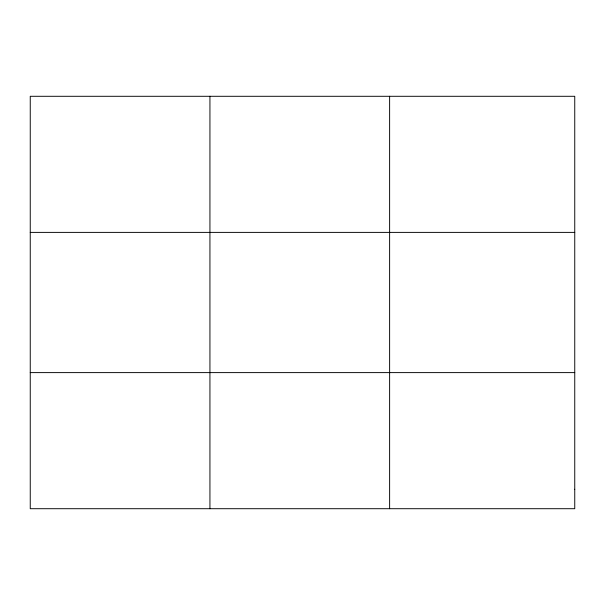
<?xml version="1.0" encoding="UTF-8"?>
<svg xmlns="http://www.w3.org/2000/svg" width="605" height="605" viewBox="0 0 605 605"><rect width="100%" height="100%" fill="white"/><g stroke="black" fill="none" stroke-linecap="round" stroke-linejoin="round"><path stroke-width="0.91" d="M209.935 508.707L209.935 96.293M389.62 508.707L389.62 96.293M30.25 232.388L574.75 232.388M30.25 372.612L574.75 372.612M574.75 489.264L574.75 508.707L30.25 508.707L30.25 96.293L574.75 96.293L574.75 489.264"/></g></svg>
